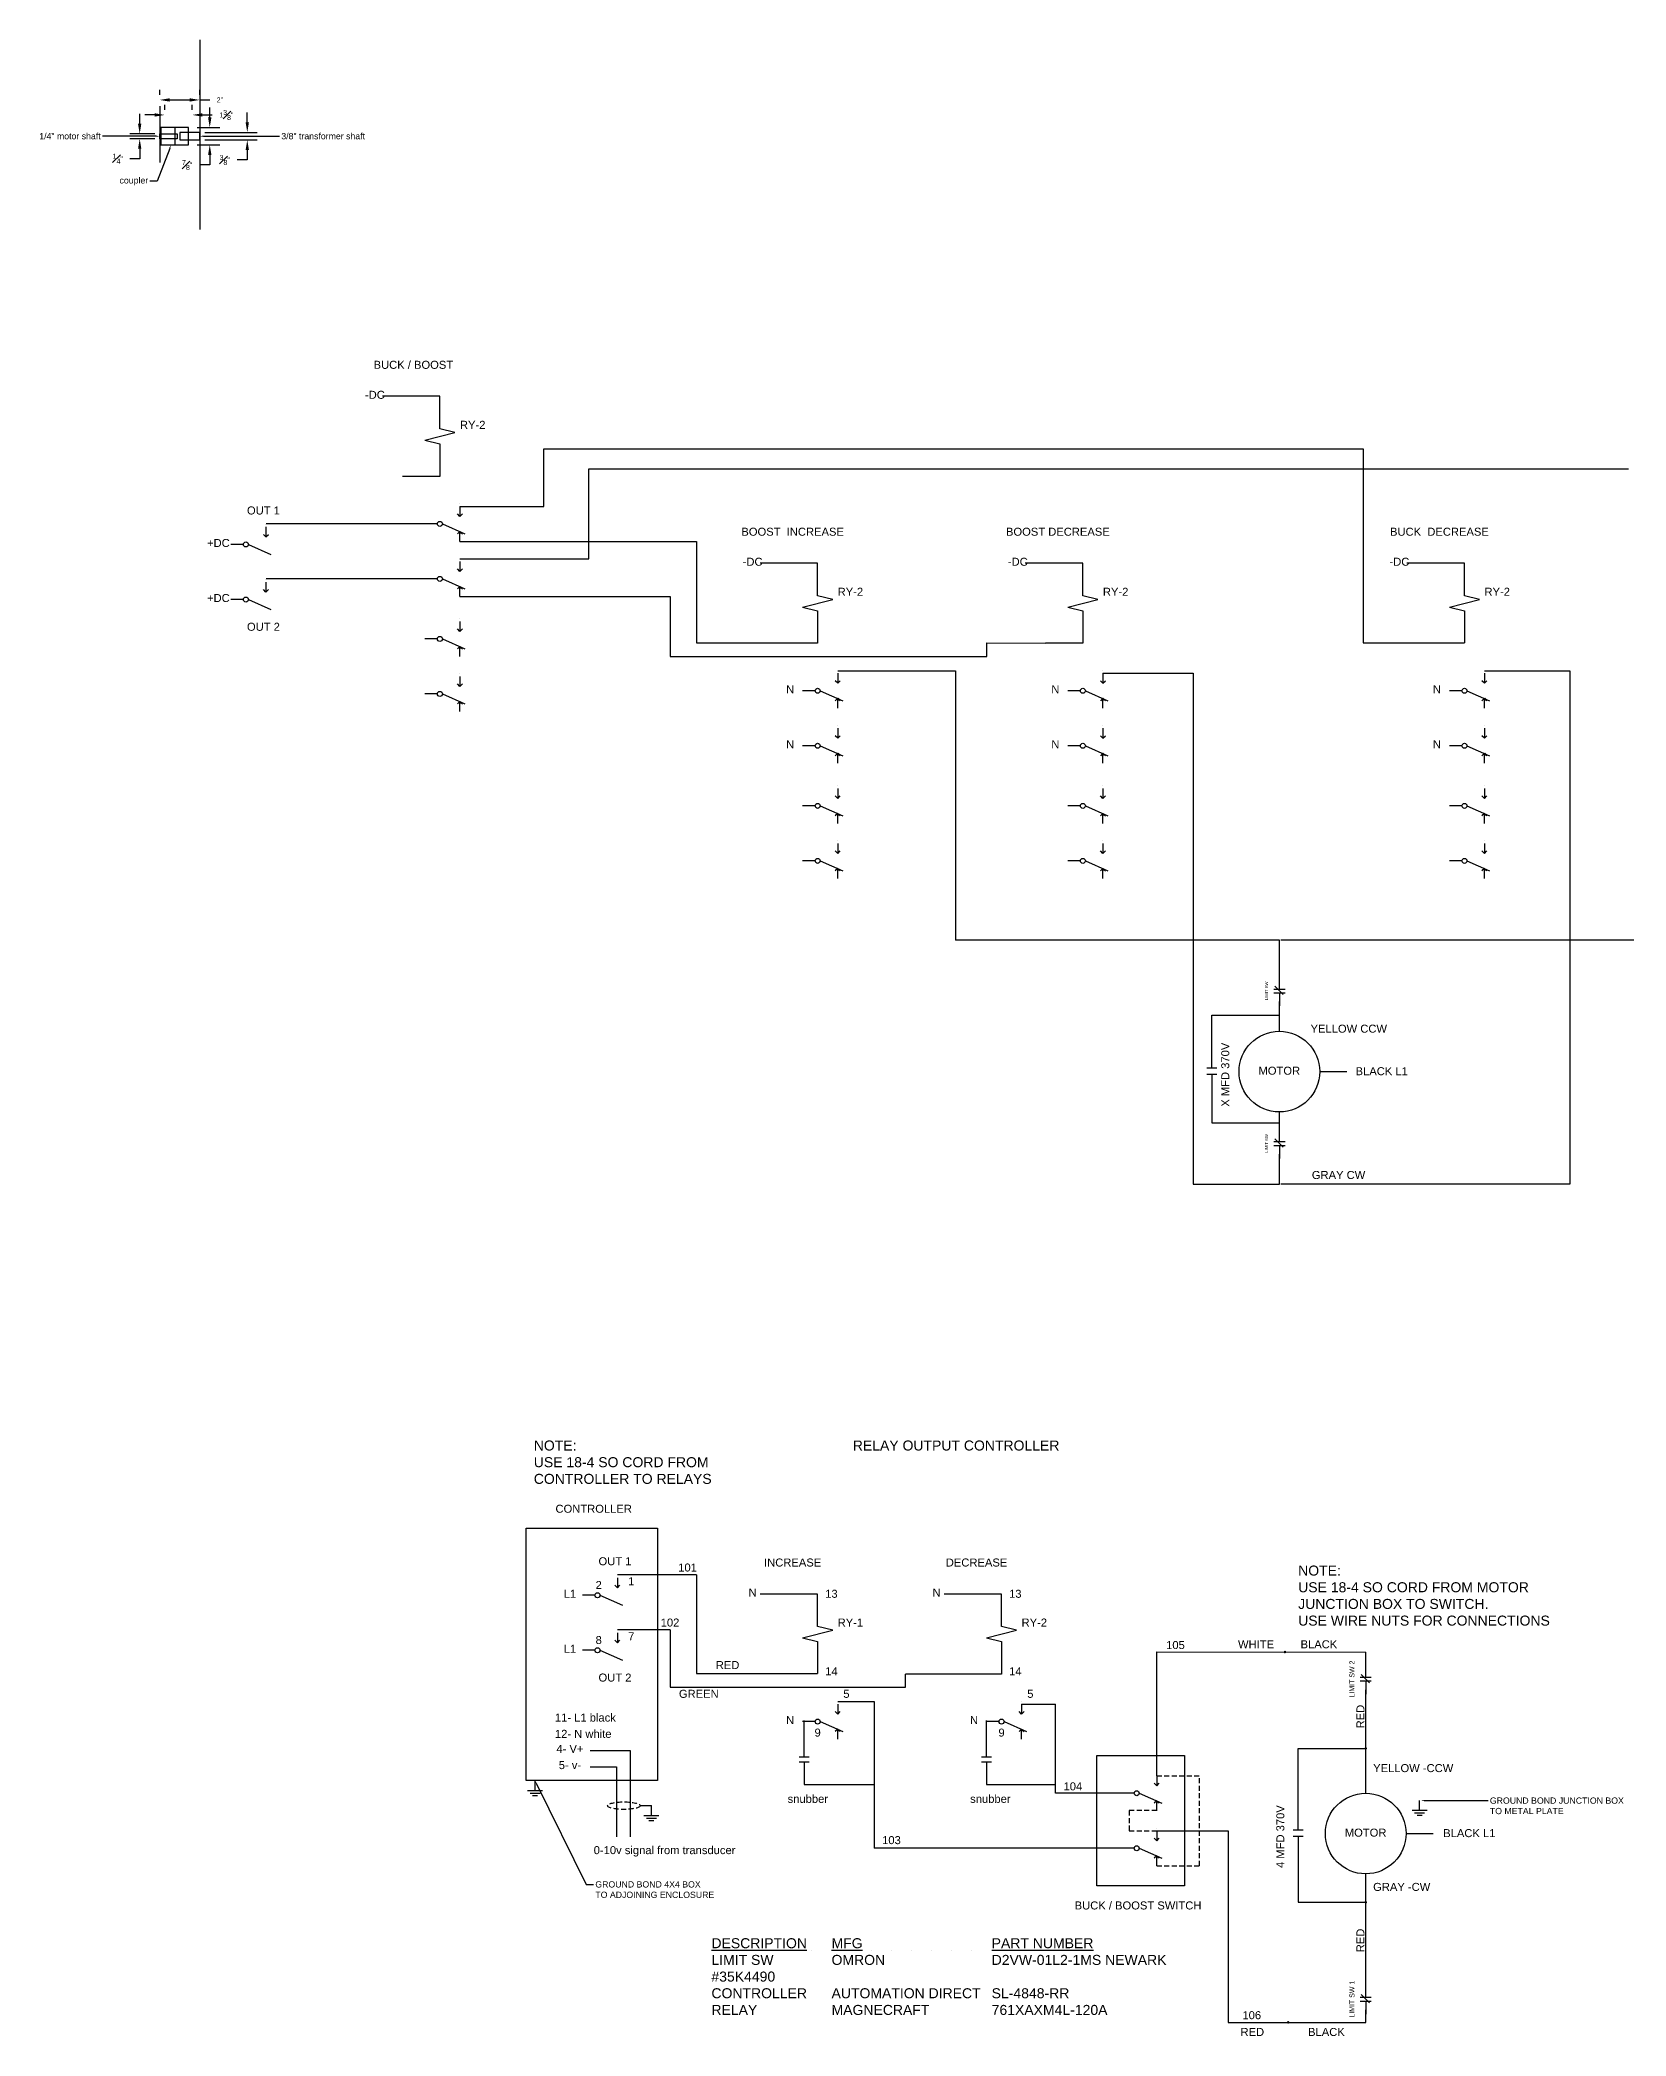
# Model space of a CAD drawing. Header units: inches. Extents: x -228 to 241, y -155 to 115.
# Drawn here: x 97 to 176.3, y -153.3 to -53.5 of the extents above; entities that cross this region are included whole.
import ezdxf
from ezdxf import colors
from ezdxf.entities.mleader import LeaderData, LeaderLine
from ezdxf.enums import TextEntityAlignment as Align
from ezdxf.math import Vec2, Vec3

# ---------------------------------------------------------------- set-up
doc = ezdxf.new("R2010")
doc.units = ezdxf.units.IN
doc.header["$MEASUREMENT"] = 0
doc.linetypes.add('HIDDEN', pattern=[0.375, 0.25, -0.125])
for name, color, linetype in [('-DC', 212, 'Continuous'), ('COMP', 3, 'Continuous'), ('DEVICES', 32, 'Continuous'), ('DIM', 1, 'Continuous'), ('ELECTRICAL DEVICES', 30, 'Continuous'), ('FIELD WIRE - N', 255, 'HIDDEN'), ('HID', 2, 'HIDDEN'), ('PANEL', 150, 'Continuous'), ('TEXT', 4, 'Continuous'), ('WIRE', 1, 'Continuous'), ('WIRES', 1, 'Continuous')]:
    doc.layers.add(name, color=color, linetype=linetype)
doc.styles.add('Notes', font='arial.ttf', dxfattribs={"height": 0.125})
doc.styles.get("Standard").update_dxf_attribs({"font": 'arial.ttf'})
doc.dimstyles.new('MEP', dxfattribs={"dimtxt": 0.125, "dimasz": 0.125, "dimexe": 0.125, "dimexo": 0.0625, "dimgap": 0.09, "dimtad": 0, "dimtih": 1, "dimtoh": 1, "dimdec": 5, "dimzin": 3, "dimdsep": 46, "dimlunit": 4, "dimtxsty": 'Standard', "dimcen": 0.125, "dimazin": 2, "dimtfac": 1, "dimtdec": 5, "dimtofl": 0, "dimtmove": 0, "dimatfit": 3, "dimfxl": 1, "dimfrac": 1, "dimtolj": 1, "dimtzin": 0, "dimarcsym": 0})

# ---------------------------------------------------------------- blocks, each defined once
blk = doc.blocks.new('COILRY')
for p, q in [((0, -0.375), (0, 0)), ((-0.25, -0.5625), (0.25, -0.4375)), ((-0.25, -0.5625), (0, -0.625)), ((0.25, -0.4375), (0, -0.375)), ((0, -0.625), (0, -1))]:
    blk.add_line(p, q)
blk = doc.blocks.new('NCC')
for p, q in [((-0.5625, 0), (-1, 0)), ((-0.625, -0.125), (-0.34375, 0.15625)), ((-0.5625, 0.1875), (-0.5625, -0.1875)), ((-0.4375, 0.1875), (-0.4375, -0.1875)), ((-0.4375, 0), (0, 0))]:
    blk.add_line(p, q)
for tag, p in [('DESCRIPTL1', (-0.5, 0.375)), ('DESCRIPTL2', (-0.5, 0.25)), ('LABEL', (-0.5, -0.5))]:
    blk.add_attdef(tag, text='', height=0.1).set_placement(p, align=Align.CENTER)
at = {"flags": 3}
blk.add_attdef('DEVNAME', text='', height=0.1, dxfattribs=at).set_placement((-0.5, 0.5), align=Align.CENTER)
blk = doc.blocks.new('*D92')
at = {"layer": 'Defpoints', "color": 0, "transparency": 16777216}
for p in [(103, -56.5), (105, -56.5), (105, -56.5)]:
    blk.add_point(p, dxfattribs=at)
at = {"layer": 'DIM', "color": 0, "lineweight": -2, "transparency": 16777216}
for p, q in [((103, -56.25), (103, -56)), ((103.5, -56.5), (104.5, -56.5)), ((105, -56.25), (105, -56)), ((105, -56.5), (105.5, -56.5))]:
    blk.add_line(p, q, dxfattribs=at)
at = {"layer": 'DIM', "color": 0, "transparency": 16777216}
for points in [[(103.5, -56.417), (103.5, -56.583), (103, -56.5)], [(104.5, -56.417), (104.5, -56.583), (105, -56.5)]]:
    blk.add_solid(points, dxfattribs=at)
at = {"layer": 'DIM', "color": 0, "transparency": 16777216, "insert": (106.006, -56.5), "char_height": 0.25, "attachment_point": 5}
blk.add_mtext('\\A1;2"', dxfattribs=at)
blk = doc.blocks.new('*D93')
at = {"layer": 'Defpoints', "color": 0, "transparency": 16777216}
for p in [(103.25, -57.25), (104.625, -57.25), (104.625, -57.25)]:
    blk.add_point(p, dxfattribs=at)
at = {"layer": 'DIM', "color": 0, "lineweight": -2, "transparency": 16777216}
for p, q in [((103.25, -57), (103.25, -56.75)), ((104.625, -57), (104.625, -56.75)), ((102.75, -57.25), (102.25, -57.25)), ((105.125, -57.25), (105.625, -57.25))]:
    blk.add_line(p, q, dxfattribs=at)
at = {"layer": 'DIM', "color": 0, "transparency": 16777216}
for points in [[(102.75, -57.167), (102.75, -57.333), (103.25, -57.25)], [(105.125, -57.167), (105.125, -57.333), (104.625, -57.25)]]:
    blk.add_solid(points, dxfattribs=at)
at = {"layer": 'DIM', "color": 0, "transparency": 16777216, "insert": (106.331, -57.25), "char_height": 0.25, "attachment_point": 5}
blk.add_mtext('\\A1;1{\\H1.000000x;\\S3#8;}"', dxfattribs=at)
blk = doc.blocks.new('*D94')
at = {"layer": 'Defpoints', "color": 0, "transparency": 16777216}
for p in [(104.625, -57.875), (104.625, -58.75), (105.5, -58.75)]:
    blk.add_point(p, dxfattribs=at)
at = {"layer": 'DIM', "color": 0, "lineweight": -2, "transparency": 16777216}
for p, q in [((105.5, -57.375), (105.5, -56.875)), ((104.875, -57.875), (106, -57.875)), ((104.875, -58.75), (106, -58.75)), ((105.5, -59.75), (105, -59.75)), ((105.5, -59.25), (105.5, -59.75))]:
    blk.add_line(p, q, dxfattribs=at)
at = {"layer": 'DIM', "color": 0, "transparency": 16777216}
for points in [[(105.417, -57.375), (105.583, -57.375), (105.5, -57.875)], [(105.417, -59.25), (105.583, -59.25), (105.5, -58.75)]]:
    blk.add_solid(points, dxfattribs=at)
at = {"layer": 'DIM', "color": 0, "transparency": 16777216, "insert": (104.373, -59.75), "char_height": 0.25, "attachment_point": 5}
blk.add_mtext('\\A1;{\\H1.000000x;\\S7#8;}"', dxfattribs=at)
blk = doc.blocks.new('*D95')
at = {"layer": 'Defpoints', "color": 0, "transparency": 16777216}
for p in [(105, -58.125), (105, -58.5), (107.375, -58.5)]:
    blk.add_point(p, dxfattribs=at)
at = {"layer": 'DIM', "color": 0, "lineweight": -2, "transparency": 16777216}
for p, q in [((107.375, -57.625), (107.375, -57.125)), ((105.25, -58.125), (107.875, -58.125)), ((105.25, -58.5), (107.875, -58.5)), ((107.375, -59.5), (106.875, -59.5)), ((107.375, -59), (107.375, -59.5))]:
    blk.add_line(p, q, dxfattribs=at)
at = {"layer": 'DIM', "color": 0, "transparency": 16777216}
for points in [[(107.292, -57.625), (107.458, -57.625), (107.375, -58.125)], [(107.292, -59), (107.458, -59), (107.375, -58.5)]]:
    blk.add_solid(points, dxfattribs=at)
at = {"layer": 'DIM', "color": 0, "transparency": 16777216, "insert": (106.247, -59.5), "char_height": 0.25, "attachment_point": 5}
blk.add_mtext('\\A1;{\\H1.000000x;\\S3#8;}"', dxfattribs=at)
blk = doc.blocks.new('*D96')
at = {"layer": 'Defpoints', "color": 0, "transparency": 16777216}
for p in [(102, -58.438), (103, -58.188), (103, -58.438)]:
    blk.add_point(p, dxfattribs=at)
at = {"layer": 'DIM', "color": 0, "lineweight": -2, "transparency": 16777216}
for p, q in [((102, -57.688), (102, -57.188)), ((102.75, -58.188), (101.5, -58.188)), ((102.75, -58.438), (101.5, -58.438)), ((102, -59.438), (101.5, -59.438)), ((102, -58.938), (102, -59.438))]:
    blk.add_line(p, q, dxfattribs=at)
at = {"layer": 'DIM', "color": 0, "transparency": 16777216}
for points in [[(101.917, -57.688), (102.083, -57.688), (102, -58.188)], [(101.917, -58.938), (102.083, -58.938), (102, -58.438)]]:
    blk.add_solid(points, dxfattribs=at)
at = {"layer": 'DIM', "color": 0, "transparency": 16777216, "insert": (100.904, -59.438), "char_height": 0.25, "attachment_point": 5}
blk.add_mtext('\\A1;{\\H1.000000x;\\S1#4;}"', dxfattribs=at)
blk = doc.blocks.new('GND')
for p, q in [((0, -0.5), (0, 0)), ((-0.375, -0.5), (0.375, -0.5)), ((-0.25, -0.625), (0.25, -0.625)), ((-0.125, -0.75), (0.125, -0.75))]:
    blk.add_line(p, q)

msp = doc.modelspace()

# ---------------------------------------------------------------- linework, layer by layer
at = {"layer": '-DC'}
for p, q in [((136.869127, -85.030185), (142.75, -85.030185)), ((142.75, -85.030185), (142.75, -98.5)), ((150.119127, -85.155185), (154.625, -85.155185)), ((154.625, -85.155185), (154.625, -110.6875)), ((169.181627, -85.030185), (173.4375, -85.030185)), ((173.4375, -85.030185), (173.4375, -110.6875)), ((136.869127, -136.548053), (138.6875, -136.548053)), ((138.6875, -136.548053), (138.6875, -143.878421)), ((146.056627, -136.673053), (147.75, -136.673053))]:
    msp.add_line(p, q, dxfattribs=at)
at = {"layer": 'COMP'}
for p, q in [((118, -76.6875), (118, -76.6875)), ((118, -76.8125), (118, -77.3125)), ((108.306627, -77.717685), (108.306627, -77.717685)), ((116.875, -77.6875), (116.25, -77.6875)), ((117.125, -77.6875), (118.25, -78.1875)), ((118, -77.3125), (117.875, -77.1875)), ((118, -77.3125), (118.125, -77.1875)), ((107.181627, -78.717685), (106.556627, -78.717685)), ((107.431627, -78.717685), (108.556627, -79.217685)), ((108.306627, -78.342685), (108.181627, -78.217685)), ((108.306627, -77.842685), (108.306627, -78.342685)), ((108.306627, -78.342685), (108.431627, -78.217685)), ((118, -78.0625), (117.875, -78.1875)), ((118, -78.5625), (118, -78.0625)), ((118, -78.0625), (118, -78.1875)), ((118, -78.0625), (118.125, -78.1875)), ((118, -79.4375), (118, -79.4375)), ((118, -79.5625), (118, -80.0625)), ((108.306627, -80.467685), (108.306627, -80.467685)), ((108.306627, -80.592685), (108.306627, -81.092685)), ((116.875, -80.4375), (116.25, -80.4375)), ((117.125, -80.4375), (118.25, -80.9375)), ((118, -80.0625), (117.875, -79.9375)), ((118, -80.0625), (118.125, -79.9375)), ((107.181627, -81.467685), (106.556627, -81.467685)), ((107.431627, -81.467685), (108.556627, -81.967685)), ((108.306627, -81.092685), (108.181627, -80.967685)), ((108.306627, -81.092685), (108.431627, -80.967685)), ((118, -80.8125), (117.875, -80.9375)), ((118, -80.8125), (118.125, -80.9375)), ((118, -80.8125), (118, -80.9375)), ((118, -81.3125), (118, -80.8125)), ((118, -82.4375), (118, -82.4375)), ((118, -82.5625), (118, -83.0625)), ((116.875, -83.4375), (116.25, -83.4375)), ((117.125, -83.4375), (118.25, -83.9375)), ((118, -83.0625), (117.875, -82.9375)), ((118, -83.0625), (118.125, -82.9375)), ((118, -83.8125), (117.875, -83.9375)), ((118, -83.8125), (118.125, -83.9375)), ((118, -83.8125), (118, -83.9375)), ((118, -84.3125), (118, -83.8125)), ((118, -85.8125), (117.875, -85.6875)), ((118, -85.1875), (118, -85.1875)), ((118, -85.3125), (118, -85.8125)), ((118, -85.8125), (118.125, -85.6875)), ((136.869127, -85.655185), (136.744127, -85.530185)), ((136.869127, -85.030185), (136.869127, -85.030185)), ((136.869127, -85.155185), (136.869127, -85.655185)), ((136.869127, -85.655185), (136.994127, -85.530185)), ((150.119127, -85.655185), (149.994127, -85.530185)), ((150.119127, -85.030185), (150.119127, -85.030185)), ((150.119127, -85.155185), (150.119127, -85.655185)), ((150.119127, -85.655185), (150.244127, -85.530185)), ((169.181627, -85.655185), (169.056627, -85.530185)), ((169.181627, -85.030185), (169.181627, -85.030185)), ((169.181627, -85.155185), (169.181627, -85.655185)), ((169.181627, -85.655185), (169.306627, -85.530185)), ((116.875, -86.1875), (116.25, -86.1875)), ((117.125, -86.1875), (118.25, -86.6875)), ((118, -86.5625), (117.875, -86.6875)), ((118, -87.0625), (118, -86.5625)), ((118, -86.5625), (118, -86.6875)), ((118, -86.5625), (118.125, -86.6875)), ((135.744127, -86.030185), (135.119127, -86.030185)), ((135.994127, -86.030185), (137.119127, -86.530185)), ((136.869127, -86.405185), (136.744127, -86.530185)), ((136.869127, -86.905185), (136.869127, -86.405185)), ((136.869127, -86.405185), (136.869127, -86.530185)), ((136.869127, -86.405185), (136.994127, -86.530185)), ((148.994127, -86.030185), (148.369127, -86.030185)), ((149.244127, -86.030185), (150.369127, -86.530185)), ((150.119127, -86.405185), (149.994127, -86.530185)), ((150.119127, -86.905185), (150.119127, -86.405185)), ((150.119127, -86.405185), (150.119127, -86.530185)), ((150.119127, -86.405185), (150.244127, -86.530185)), ((168.056627, -86.030185), (167.431627, -86.030185)), ((168.306627, -86.030185), (169.431627, -86.530185)), ((169.181627, -86.405185), (169.056627, -86.530185)), ((169.181627, -86.905185), (169.181627, -86.405185)), ((169.181627, -86.405185), (169.181627, -86.530185)), ((169.181627, -86.405185), (169.306627, -86.530185)), ((136.869127, -87.780185), (136.869127, -87.780185)), ((150.119127, -87.780185), (150.119127, -87.780185)), ((169.181627, -87.780185), (169.181627, -87.780185)), ((135.744127, -88.780185), (135.119127, -88.780185)), ((135.994127, -88.780185), (137.119127, -89.280185)), ((136.869127, -88.405185), (136.744127, -88.280185)), ((136.869127, -87.905185), (136.869127, -88.405185)), ((136.869127, -88.405185), (136.994127, -88.280185)), ((148.994127, -88.780185), (148.369127, -88.780185)), ((149.244127, -88.780185), (150.369127, -89.280185)), ((150.119127, -88.405185), (149.994127, -88.280185)), ((150.119127, -87.905185), (150.119127, -88.405185)), ((150.119127, -88.405185), (150.244127, -88.280185)), ((168.056627, -88.780185), (167.431627, -88.780185)), ((168.306627, -88.780185), (169.431627, -89.280185)), ((169.181627, -88.405185), (169.056627, -88.280185)), ((169.181627, -87.905185), (169.181627, -88.405185)), ((169.181627, -88.405185), (169.306627, -88.280185)), ((136.869127, -89.155185), (136.744127, -89.280185)), ((136.869127, -89.155185), (136.994127, -89.280185)), ((136.869127, -89.155185), (136.869127, -89.280185)), ((136.869127, -89.655185), (136.869127, -89.155185)), ((150.119127, -89.155185), (149.994127, -89.280185)), ((150.119127, -89.155185), (150.244127, -89.280185)), ((150.119127, -89.155185), (150.119127, -89.280185)), ((150.119127, -89.655185), (150.119127, -89.155185)), ((169.181627, -89.155185), (169.056627, -89.280185)), ((169.181627, -89.155185), (169.306627, -89.280185)), ((169.181627, -89.155185), (169.181627, -89.280185)), ((169.181627, -89.655185), (169.181627, -89.155185)), ((136.869127, -90.780185), (136.869127, -90.780185)), ((150.119127, -90.780185), (150.119127, -90.780185)), ((169.181627, -90.780185), (169.181627, -90.780185)), ((135.744127, -91.780185), (135.119127, -91.780185)), ((135.994127, -91.780185), (137.119127, -92.280185)), ((136.869127, -91.405185), (136.744127, -91.280185)), ((136.869127, -90.905185), (136.869127, -91.405185)), ((136.869127, -91.405185), (136.994127, -91.280185)), ((148.994127, -91.780185), (148.369127, -91.780185)), ((149.244127, -91.780185), (150.369127, -92.280185)), ((150.119127, -91.405185), (149.994127, -91.280185)), ((150.119127, -90.905185), (150.119127, -91.405185)), ((150.119127, -91.405185), (150.244127, -91.280185)), ((168.056627, -91.780185), (167.431627, -91.780185)), ((168.306627, -91.780185), (169.431627, -92.280185)), ((169.181627, -91.405185), (169.056627, -91.280185)), ((169.181627, -90.905185), (169.181627, -91.405185)), ((169.181627, -91.405185), (169.306627, -91.280185)), ((136.869127, -92.155185), (136.744127, -92.280185)), ((136.869127, -92.155185), (136.994127, -92.280185)), ((136.869127, -92.155185), (136.869127, -92.280185)), ((136.869127, -92.655185), (136.869127, -92.155185)), ((150.119127, -92.155185), (149.994127, -92.280185)), ((150.119127, -92.155185), (150.244127, -92.280185)), ((150.119127, -92.155185), (150.119127, -92.280185)), ((150.119127, -92.655185), (150.119127, -92.155185)), ((169.181627, -92.155185), (169.056627, -92.280185)), ((169.181627, -92.155185), (169.306627, -92.280185)), ((169.181627, -92.155185), (169.181627, -92.280185)), ((169.181627, -92.655185), (169.181627, -92.155185)), ((136.869127, -93.530185), (136.869127, -93.530185)), ((136.869127, -93.655185), (136.869127, -94.155185)), ((150.119127, -93.530185), (150.119127, -93.530185)), ((150.119127, -93.655185), (150.119127, -94.155185)), ((169.181627, -93.530185), (169.181627, -93.530185)), ((169.181627, -93.655185), (169.181627, -94.155185)), ((135.744127, -94.530185), (135.119127, -94.530185)), ((135.994127, -94.530185), (137.119127, -95.030185)), ((136.869127, -94.155185), (136.744127, -94.030185)), ((136.869127, -94.155185), (136.994127, -94.030185)), ((148.994127, -94.530185), (148.369127, -94.530185)), ((149.244127, -94.530185), (150.369127, -95.030185)), ((150.119127, -94.155185), (149.994127, -94.030185)), ((150.119127, -94.155185), (150.244127, -94.030185)), ((168.056627, -94.530185), (167.431627, -94.530185)), ((168.306627, -94.530185), (169.431627, -95.030185)), ((169.181627, -94.155185), (169.056627, -94.030185)), ((169.181627, -94.155185), (169.306627, -94.030185)), ((136.869127, -94.905185), (136.744127, -95.030185)), ((136.869127, -95.405185), (136.869127, -94.905185)), ((136.869127, -94.905185), (136.869127, -95.030185)), ((136.869127, -94.905185), (136.994127, -95.030185)), ((150.119127, -94.905185), (149.994127, -95.030185)), ((150.119127, -95.405185), (150.119127, -94.905185)), ((150.119127, -94.905185), (150.119127, -95.030185)), ((150.119127, -94.905185), (150.244127, -95.030185)), ((169.181627, -94.905185), (169.056627, -95.030185)), ((169.181627, -95.405185), (169.181627, -94.905185)), ((169.181627, -94.905185), (169.181627, -95.030185)), ((169.181627, -94.905185), (169.306627, -95.030185)), ((155.3125, -104.875), (155.8125, -104.875)), ((155.3125, -105.1875), (155.8125, -105.1875)), ((125.869127, -130.235553), (125.869127, -130.235553)), ((125.869127, -130.360553), (125.869127, -130.860553)), ((124.744127, -131.235553), (124.119127, -131.235553)), ((124.994127, -131.235553), (126.119127, -131.735553)), ((125.869127, -130.860553), (125.744127, -130.735553)), ((125.869127, -130.860553), (125.994127, -130.735553)), ((125.869127, -133.610553), (125.744127, -133.485553)), ((125.869127, -132.985553), (125.869127, -132.985553)), ((125.869127, -133.110553), (125.869127, -133.610553)), ((125.869127, -133.610553), (125.994127, -133.485553)), ((124.744127, -133.985553), (124.119127, -133.985553)), ((124.994127, -133.985553), (126.119127, -134.485553)), ((136.869127, -136.548053), (136.869127, -136.548053)), ((136.869127, -136.673053), (136.869127, -137.173053)), ((146.056627, -136.548053), (146.056627, -136.548053)), ((146.056627, -136.673053), (146.056627, -137.173053)), ((135.744127, -137.548053), (135.119127, -137.548053)), ((135.994127, -137.548053), (137.119127, -138.048053)), ((136.869127, -137.173053), (136.744127, -137.048053)), ((136.869127, -137.173053), (136.994127, -137.048053)), ((144.931627, -137.548053), (144.306627, -137.548053)), ((145.181627, -137.548053), (146.306627, -138.048053)), ((146.056627, -137.173053), (145.931627, -137.048053)), ((146.056627, -137.173053), (146.181627, -137.048053)), ((136.869127, -137.923053), (136.744127, -138.048053)), ((136.869127, -138.423053), (136.869127, -137.923053)), ((136.869127, -137.923053), (136.869127, -138.048053)), ((136.869127, -137.923053), (136.994127, -138.048053)), ((146.056627, -137.923053), (145.931627, -138.048053)), ((146.056627, -138.423053), (146.056627, -137.923053)), ((146.056627, -137.923053), (146.056627, -138.048053)), ((146.056627, -137.923053), (146.181627, -138.048053)), ((152.806627, -140.753421), (152.681627, -140.628421)), ((152.806627, -140.128421), (152.806627, -140.128421)), ((152.806627, -140.253421), (152.806627, -140.753421)), ((152.806627, -140.753421), (152.931627, -140.628421)), ((151.681627, -141.128421), (151.056627, -141.128421)), ((151.931627, -141.128421), (153.056627, -141.628421)), ((152.806627, -141.503421), (152.681627, -141.628421)), ((152.806627, -141.503421), (152.931627, -141.628421)), ((152.806627, -141.503421), (152.806627, -141.628421)), ((152.806627, -142.003421), (152.806627, -141.503421)), ((152.806627, -143.503421), (152.681627, -143.378421)), ((152.806627, -142.878421), (152.806627, -142.878421)), ((152.806627, -143.003421), (152.806627, -143.503421)), ((152.806627, -143.503421), (152.931627, -143.378421)), ((159.625, -142.955368), (160.125, -142.955368)), ((159.625, -143.267868), (160.125, -143.267868)), ((151.681627, -143.878421), (151.056627, -143.878421)), ((151.931627, -143.878421), (153.056627, -144.378421)), ((152.806627, -144.253421), (152.681627, -144.378421)), ((152.806627, -144.753421), (152.806627, -144.253421)), ((152.806627, -144.253421), (152.806627, -144.378421)), ((152.806627, -144.253421), (152.931627, -144.378421))]:
    msp.add_line(p, q, dxfattribs=at)
for centre in [(117, -77.6875), (107.306627, -78.717685), (117, -80.4375), (107.306627, -81.467685), (117, -83.4375), (117, -86.1875), (135.869127, -86.030185), (149.119127, -86.030185), (168.181627, -86.030185), (135.869127, -88.780185), (149.119127, -88.780185), (168.181627, -88.780185), (135.869127, -91.780185), (149.119127, -91.780185), (168.181627, -91.780185), (135.869127, -94.530185), (149.119127, -94.530185), (168.181627, -94.530185), (124.869127, -131.235553), (124.869127, -133.985553), (135.869127, -137.548053), (145.056627, -137.548053), (151.806627, -141.128421), (151.806627, -143.878421)]:
    msp.add_circle(centre, 0.125, dxfattribs=at)
at = {"layer": 'DEVICES'}
for p, q in [((135.1875, -139.3125), (135.1875, -137.5)), ((144.306627, -139.3125), (144.306627, -137.5)), ((134.9375, -139.3125), (135.4375, -139.3125)), ((134.9375, -139.5625), (135.4375, -139.5625)), ((135.1875, -139.5625), (135.1875, -140.6875)), ((144.056627, -139.3125), (144.556627, -139.3125)), ((144.056627, -139.5625), (144.556627, -139.5625)), ((144.306627, -139.5625), (144.306627, -140.6875)), ((135.1875, -140.6875), (138.6875, -140.6875)), ((144.306627, -140.6875), (147.75, -140.6875))]:
    msp.add_line(p, q, dxfattribs=at)
msp.add_lwpolyline([(149.8125, -139.25), (154.1875, -139.25), (154.1875, -145.75), (149.8125, -145.75)], close=True, dxfattribs=at)
at = {"layer": 'ELECTRICAL DEVICES', "ltscale": 0.1, "const_width": 0.0625}
for points in [[(159.184564, -134.071434, 1), (159.247064, -134.071434, 1)], [(163.21875, -138.892868, 1), (163.28125, -138.892868, 1)], [(163.21875, -146.580368, 1), (163.28125, -146.580368, 1)], [(159.34375, -152.580368, 1), (159.40625, -152.580368, 1)]]:
    msp.add_lwpolyline(points, format="xyb", close=True, dxfattribs=at)
at = {"layer": 'ELECTRICAL DEVICES'}
for centre in [(158.9375, -105.0625), (163.25, -143.142868)]:
    msp.add_circle(centre, 2.015564, dxfattribs=at)
at = {"layer": 'FIELD WIRE - N'}
for p, q in [((152.806627, -140.253421), (154.9375, -140.253421)), ((154.9375, -144.753421), (154.9375, -140.253421)), ((152.8125, -142), (151.4375, -142)), ((151.4375, -142), (151.4375, -143)), ((151.4375, -143), (152.8125, -143)), ((152.806627, -144.753421), (154.9375, -144.753421))]:
    msp.add_line(p, q, dxfattribs=at)
at = {"layer": 'HID'}
msp.add_ellipse((126.1875, -141.75), major_axis=(0.8125, 0), ratio=0.230769231, dxfattribs=at)
at = {"layer": 'PANEL'}
msp.add_lwpolyline([(121.3125, -127.875), (127.875, -127.875), (127.875, -140.5), (121.3125, -140.5)], close=True, dxfattribs=at)
at = {"layer": 'WIRE'}
for p, q in [((105, -53.5), (105, -62.96875)), ((103, -56.8125), (103, -59.625)), ((103.75, -57.875), (103.75, -58.75)), ((122.1875, -76.8125), (122.1875, -73.9375)), ((122.1875, -73.9375), (163.125, -73.9375)), ((163.125, -73.9375), (163.125, -83.625)), ((124.4375, -79.4375), (124.4375, -74.9375)), ((124.4375, -74.9375), (176.375, -74.9375)), ((118, -76.8125), (122.1875, -76.8125)), ((116.25, -77.6875), (108.3125, -77.6875)), ((118, -78.5625), (129.8125, -78.5625)), ((129.8125, -78.5625), (129.8125, -83.625)), ((118, -79.4375), (124.4375, -79.4375)), ((116.25, -80.4375), (108.3125, -80.4375)), ((118, -81.3125), (128.5, -81.3125)), ((128.5, -81.3125), (128.5, -84.3125)), ((129.8125, -83.625), (134.0625, -83.625)), ((144.3125, -84.3125), (144.3125, -83.625)), ((144.3125, -83.625), (147.244127, -83.655185)), ((163.125, -83.625), (168.181627, -83.625)), ((128.5, -84.3125), (144.3125, -84.3125)), ((158.9375, -98.5), (142.75, -98.5)), ((158.9375, -100.297545), (158.9375, -98.5)), ((172.0625, -98.5), (159, -98.5)), ((188.3125, -98.5), (172, -98.5)), ((158.9375, -103.0625), (158.9375, -101.5625)), ((155.5625, -104.875), (155.5625, -102.25)), ((155.5625, -102.25), (158.9375, -102.25)), ((155.5625, -105.1875), (155.5625, -107.625)), ((160.9375, -105.0625), (162.3125, -105.0625)), ((155.5625, -107.625), (158.9375, -107.625)), ((158.9375, -107.922545), (158.9375, -107.078064)), ((158.9375, -110.6875), (158.9375, -109.1875)), ((154.625, -110.6875), (158.9375, -110.6875)), ((173.4375, -110.6875), (159, -110.6875)), ((129.8125, -130.205368), (125.875, -130.205368)), ((129.8125, -130.205368), (129.8125, -135.142868)), ((128.5, -132.955368), (125.875, -132.955368)), ((128.5, -132.955368), (128.5, -135.830368)), ((152.806627, -140.253421), (152.806627, -134.0625)), ((152.806627, -134.0625), (163.25, -134.080368)), ((163.25, -134.690413), (163.25, -134.080368)), ((129.8125, -135.142868), (135.869127, -135.142868)), ((140.25, -135.830368), (140.25, -135.173053)), ((128.5, -135.830368), (140.25, -135.830368)), ((147.75, -141.128421), (147.75, -136.673053)), ((163.25, -141.142868), (163.25, -135.955368)), ((124.5, -139), (126.5, -139)), ((126.5, -139), (126.5, -143.3125)), ((159.875, -142.955368), (159.875, -138.892868)), ((159.875, -138.892868), (163.25, -138.892868)), ((124.5, -139.8125), (125.8125, -139.8125)), ((125.8125, -139.8125), (125.8125, -143.3125)), ((151.056627, -141.128421), (147.75, -141.128421)), ((127, -141.75), (127.5625, -141.75)), ((152.806627, -143.003421), (156.375, -143.003421)), ((156.375, -143.003421), (156.375, -152.580368)), ((159.875, -143.267868), (159.875, -146.580368)), ((165.25, -143.142868), (166.625, -143.142868)), ((151.056627, -143.878421), (138.6875, -143.878421)), ((163.25, -150.690413), (163.25, -145.158432)), ((159.875, -146.580368), (163.25, -146.580368)), ((156.375, -152.580368), (163.25, -152.580368)), ((163.25, -152.580368), (163.25, -151.955368))]:
    msp.add_line(p, q, dxfattribs=at)
for points in [[(103, -58.1875), (103.875, -58.1875), (103.875, -58.4375), (103, -58.4375)], [(104.4375, -57.875), (103.0625, -57.875), (103.0625, -58.75), (104.4375, -58.75)], [(105, -58.125), (104, -58.125), (104, -58.5), (105, -58.5)]]:
    msp.add_lwpolyline(points, close=True, dxfattribs=at)
at = {"layer": 'WIRES'}
for p, q in [((115.125, -71.3125), (114.125, -71.3125)), ((117, -71.3125), (115.125, -71.3125)), ((117, -71.8125), (117, -71.3125)), ((117, -74.8125), (117, -75.3125)), ((117, -75.3125), (115.125, -75.3125)), ((133.994127, -79.655185), (132.994127, -79.655185)), ((135.869127, -79.655185), (133.994127, -79.655185)), ((135.869127, -80.155185), (135.869127, -79.655185)), ((147.244127, -79.655185), (146.244127, -79.655185)), ((149.119127, -79.655185), (147.244127, -79.655185)), ((149.119127, -80.155185), (149.119127, -79.655185)), ((166.306627, -79.655185), (165.306627, -79.655185)), ((168.181627, -79.655185), (166.306627, -79.655185)), ((168.181627, -80.155185), (168.181627, -79.655185)), ((135.869127, -83.655185), (133.994127, -83.655185)), ((135.869127, -83.155185), (135.869127, -83.655185)), ((149.119127, -83.655185), (147.244127, -83.655185)), ((149.119127, -83.155185), (149.119127, -83.655185)), ((168.181627, -83.155185), (168.181627, -83.625)), ((133.994127, -131.173053), (132.994127, -131.173053)), ((135.869127, -131.173053), (133.994127, -131.173053)), ((135.869127, -131.673053), (135.869127, -131.173053)), ((143.181627, -131.173053), (142.181627, -131.173053)), ((145.056627, -131.173053), (143.181627, -131.173053)), ((145.056627, -131.673053), (145.056627, -131.173053)), ((135.869127, -134.673053), (135.869127, -135.142868)), ((145.056627, -134.673053), (145.056627, -135.173053)), ((145.056627, -135.173053), (140.25, -135.173053))]:
    msp.add_line(p, q, dxfattribs=at)

# ---------------------------------------------------------------- block references
at = {"layer": 'COMP', "xscale": 3, "yscale": 3, "zscale": 3}
for p in [(117, -71.8125), (135.869127, -80.155185), (149.119127, -80.155185), (168.181627, -80.155185), (135.869127, -131.673053), (145.056627, -131.673053)]:
    msp.add_blockref('COILRY', p, dxfattribs=at)
at = {"layer": 'COMP', "xscale": 1.5, "yscale": 1.5, "zscale": 1.5, "rotation": 90}
for p in [(158.93541, -100.279013), (158.93541, -107.904013)]:
    msp.add_blockref('NCC', p, dxfattribs=at).add_auto_attribs({'DESCRIPTL1': 'LIMIT SW'})
at = {"layer": 'COMP'}
ref = msp.add_blockref('NCC', (163.24791, -134.671881), dxfattribs=dict(at, xscale=1.5, yscale=1.5, zscale=1.5, rotation=90))
ref.add_attrib('DESCRIPTL1', 'LIMIT SW 2', dxfattribs={"layer": '0', "height": 0.25, "rotation": 90}).set_placement((162.68541, -135.421881), align=Align.CENTER)
ref = msp.add_blockref('NCC', (163.24791, -150.671881), dxfattribs=dict(at, xscale=1.5, yscale=1.5, zscale=1.5, rotation=90))
ref.add_attrib('DESCRIPTL1', 'LIMIT SW 1', dxfattribs={"layer": '0', "height": 0.25, "rotation": 90}).set_placement((162.68541, -151.421881), align=Align.CENTER)
at = {"layer": 'WIRE'}
for p in [(121.75, -140.5), (127.5625, -141.75)]:
    msp.add_blockref('GND', p, dxfattribs=at)
at = {"layer": 'WIRE', "xscale": -1}
msp.add_blockref('GND', (165.9375, -141.5), dxfattribs=at)

# ---------------------------------------------------------------- texts
at = {"layer": 'TEXT'}
for s, p in [('BUCK / BOOST ', (115.75, -69.9375)), ('-DC', (113.75, -71.4375)), ('OUT 1', (108.181627, -77.217685)), ('+DC', (105.931627, -78.842685)), ('BOOST  INCREASE', (134.619127, -78.280185)), ('BOOST DECREASE', (147.869127, -78.280185)), ('BUCK  DECREASE', (166.931627, -78.280185)), ('-DC', (132.619127, -79.780185)), ('-DC', (145.869127, -79.780185)), ('-DC', (164.931627, -79.780185)), ('+DC', (105.931627, -81.592685)), ('OUT 2', (108.181627, -83.030185)), ('N', (134.494127, -86.155185)), ('N', (147.744127, -86.155185)), ('N', (166.806627, -86.155185)), ('N', (134.494127, -88.905185)), ('N', (147.744127, -88.905185)), ('N', (166.806627, -88.905185)), ('MOTOR', (158.931627, -105.217685)), ('CONTROLLER', (124.681627, -127.110553)), ('OUT 1', (125.744127, -129.735553)), ('101', (129.369127, -130.048053)), ('INCREASE', (134.619127, -129.798053)), ('DECREASE', (143.806627, -129.798053)), ('2', (124.931627, -130.923053)), ('1', (126.556627, -130.735553)), ('L1', (123.494127, -131.360553)), ('N', (132.619127, -131.298053)), ('13', (136.556627, -131.360553)), ('N', (141.806627, -131.298053)), ('13', (145.744127, -131.360553)), ('102', (128.494127, -132.798053)), ('8', (124.931627, -133.673053)), ('7', (126.556627, -133.485553)), ('105', (153.744127, -133.923053)), ('L1', (123.494127, -134.110553)), ('RED', (131.369127, -134.923053)), ('OUT 2', (125.744127, -135.548053)), ('14', (136.556627, -135.235553)), ('14', (145.744127, -135.235553)), ('GREEN', (129.931627, -136.360553)), ('5', (137.306627, -136.360553)), ('5', (146.494127, -136.360553)), ('N', (134.494127, -137.673053)), ('N', (143.681627, -137.673053)), ('9', (135.869127, -138.298053)), ('9', (145.056627, -138.298053)), ('4- V+', (123.494127, -139.110553)), ('5- v-', (123.494127, -139.923053)), ('104', (148.619127, -140.985553)), ('103', (139.556627, -143.673053)), ('MOTOR', (163.244127, -143.298053)), ('BUCK / BOOST SWITCH', (151.875, -146.9375)), ('106', (157.556627, -152.423053))]:
    msp.add_text(s, height=0.4, dxfattribs=at).set_placement(p, align=Align.CENTER)
for s, p in [('RY-2', (118, -72.9375)), ('RY-2', (136.869127, -81.280185)), ('RY-2', (150.119127, -81.280185)), ('RY-2', (169.181627, -81.280185)), ('RY-1', (136.869127, -132.798053)), ('RY-2', (146.056627, -132.798053)), ('11- L1 black', (122.744127, -137.548053)), ('12- N white', (122.744127, -138.360553)), ('snubber', (134.369127, -141.610553)), ('snubber', (143.488255, -141.610553)), ('0-10v signal from transducer', (124.681627, -144.173053))]:
    msp.add_text(s, height=0.4, dxfattribs=at).set_placement(p)
for s, p in [('YELLOW CCW', (160.494127, -102.717685)), ('BLACK L1', (162.744127, -104.842685)), ('GRAY CW', (160.556627, -110.030185)), ('WHITE', (156.869127, -133.485553)), ('BLACK', (159.994127, -133.485553)), ('YELLOW -CCW', (163.619127, -139.673053)), ('BLACK L1', (167.119127, -142.923053)), ('GRAY -CW', (163.619127, -145.610553)), ('RED', (156.994127, -152.860553)), ('BLACK', (160.369127, -152.860553))]:
    msp.add_text(s, height=0.4, dxfattribs=at).set_placement(p, align=Align.TOP_LEFT)
for s, p in [('X MFD 370V', (156.431627, -105.217685)), ('RED', (163.181627, -137.298053)), ('4 MFD 370V', (159.181627, -143.298053)), ('RED', (163.181627, -148.485553))]:
    msp.add_text(s, height=0.4, rotation=90, dxfattribs=at).set_placement(p, align=Align.CENTER)
at = {"layer": 'TEXT', "char_height": 0.25, "attachment_point": 1, "style": 'Notes'}
for s, width, insert in [('{\\H2x;NOTE:\\PUSE 18-4 SO CORD FROM \\PCONTROLLER TO RELAYS }', 13.70612506, (121.6875, -123.5)), ('{\\H2x;RELAY OUTPUT CONTROLLER}', 13.70612506, (137.625, -123.5)), ('{\\H2x;NOTE:\\PUSE 18-4 SO CORD FROM MOTOR JUNCTION BOX TO SWITCH.\\PUSE WIRE NUTS FOR CONNECTIONS}', 13.70612506, (159.875, -129.75)), ('{\\H2x;\\LDESCRIPTION^I^IMFG^I^I^I^I^I^I^IPART NUMBER\\P\\lLIMIT SW ^I^I^IOMRON^I^I^I^I^I^ID2VW-01L2-1MS NEWARK #35K4490\\PCONTROLLER^I^IAUTOMATION DIRECT^ISL-4848-RR\\PRELAY^I^I^I^IMAGNECRAFT^I^I^I^I761XAXM4L-120A\\P}^I^I', 21.66013428, (130.5625, -148.375))]:
    msp.add_mtext_dynamic_manual_height_columns(s, width=width, gutter_width=0.625, heights=[0], dxfattribs=dict(at, insert=insert))

# ---------------------------------------------------------------- dimensions: what is measured, and where the dimension line sits
at = {"layer": 'DIM'}
for base, p1, p2, picture, middle in [((104.625, -57.25), (103.25, -57.25), (104.625, -57.25), '*D93', (106.331152, -57.25)), ((105, -56.5), (103, -56.5), (105, -56.5), '*D92', (106.005805, -56.5))]:
    dim = msp.add_linear_dim(base=base, p1=p1, p2=p2, dimstyle='MEP', override={"dimscale": 4, "dimtxt": 0.0625}, dxfattribs=at)
    dim.commit()
    dim.dimension.update_dxf_attribs({"geometry": picture, "text_midpoint": middle})
for base, p1, p2, picture, middle in [((102, -58.4375), (103, -58.1875), (103, -58.4375), '*D96', (100.903671, -59.4375)), ((105.5, -58.75), (104.625, -57.875), (104.625, -58.75), '*D94', (104.37289, -59.75)), ((107.375, -58.5), (105, -58.125), (105, -58.5), '*D95', (106.246952, -59.5))]:
    dim = msp.add_linear_dim(base=base, p1=p1, p2=p2, angle=90, dimstyle='MEP', override={"dimscale": 4, "dimtxt": 0.0625}, dxfattribs=at)
    dim.commit()
    dim.dimension.update_dxf_attribs({"geometry": picture, "text_midpoint": middle})

# ---------------------------------------------------------------- leaders
ml = msp.add_multileader_mtext('Standard', dxfattribs=at)
ml.set_content('1/4" motor shaft', color=256)
ml.set_leader_properties()
ml.build(insert=Vec2(0, 0))
ml.multileader.update_dxf_attribs({"dogleg_length": 0.36, "arrow_head_size": 0.18})
ctx = ml.context
ctx.base_point, ctx.char_height, ctx.arrow_head_size, ctx.landing_gap_size, ctx.plane_origin = Vec3(96.943927, -58.3125), 0.3125, 0.18, 0.09, Vec3(103, -58.3125)
ctx.text_align_type = 2
notes = []
notes.append((ctx, [(0, (1, 1, 0), (100.5, -58.3125), (-1, 0), 0.36, [(0, [(103, -58.3125)], 0, [])])]))
ctx.mtext.insert, ctx.mtext.alignment, ctx.mtext.flow_direction = Vec3(100.05, -58.153585), 3, 5
ml = msp.add_multileader_mtext('Standard', dxfattribs=at)
ml.set_content('coupler', color=256)
ml.set_leader_properties()
ml.build(insert=Vec2(0, 0))
ml.multileader.update_dxf_attribs({"dogleg_length": 0.36, "arrow_head_size": 0.18})
ctx = ml.context
ctx.base_point, ctx.char_height, ctx.arrow_head_size, ctx.landing_gap_size, ctx.plane_origin = Vec3(100.914255, -60.5625), 0.3125, 0.18, 0.09, Vec3(103.5625, -58.75)
ctx.text_align_type = 2
notes.append((ctx, [(0, (1, 1, 0), (102.875, -60.5625), (-1, 0), 0.36, [(0, [(103.5625, -58.75)], 0, [])])]))
ctx.mtext.insert, ctx.mtext.alignment, ctx.mtext.flow_direction = Vec3(102.425, -60.362871), 3, 5
ml = msp.add_multileader_mtext('Standard', dxfattribs=at)
ml.set_content('3/8" transformer shaft', color=256)
ml.set_leader_properties()
ml.build(insert=Vec2(0, 0))
ml.multileader.update_dxf_attribs({"dogleg_length": 0.36, "arrow_head_size": 0.18})
ctx = ml.context
ctx.base_point, ctx.char_height, ctx.arrow_head_size, ctx.landing_gap_size, ctx.plane_origin = Vec3(108.985, -58.3125), 0.3125, 0.18, 0.09, Vec3(105, -58.3125)
notes.append((ctx, [(0, (1, 1, 0), (108.625, -58.3125), (1, 0), 0.36, [(0, [(105, -58.3125)], 0, [])])]))
ctx.mtext.insert, ctx.mtext.flow_direction = Vec3(109.075, -58.153479), 5
at = {"layer": 'TEXT'}
ml = msp.add_multileader_mtext('Standard', dxfattribs=at)
ml.set_content('{\\C256;GROUND BOND 4X4 BOX\\PTO ADJOINING ENCLOSURE}', color=256)
ml.set_leader_properties()
ml.build(insert=Vec2(0, 0))
ml.multileader.update_dxf_attribs({"dogleg_length": 0.36, "arrow_head_size": 0.18})
ctx = ml.context
ctx.base_point, ctx.char_height, ctx.arrow_head_size, ctx.landing_gap_size, ctx.plane_origin = Vec3(124.6725, -145.6875), 0.3125, 0.18, 0.09, Vec3(121.75, -140.5)
notes.append((ctx, [(0, (1, 1, 0), (124.3125, -145.6875), (1, 0), 0.36, [(0, [(121.75, -140.5)], 0, [])])]))
ctx.mtext.insert, ctx.mtext.flow_direction = Vec3(124.7625, -145.528585), 5
ml = msp.add_multileader_mtext('Standard', dxfattribs=at)
ml.set_content('GROUND BOND JUNCTION BOX\\PTO METAL PLATE', color=256)
ml.set_leader_properties()
ml.build(insert=Vec2(0, 0))
ml.multileader.update_dxf_attribs({"dogleg_length": 0.36, "arrow_head_size": 0.18})
ctx = ml.context
ctx.base_point, ctx.char_height, ctx.arrow_head_size, ctx.landing_gap_size, ctx.plane_origin = Vec3(169.36, -141.5), 0.3125, 0.18, 0.09, Vec3(166, -141.5)
notes.append((ctx, [(0, (1, 1, 0), (169, -141.5), (1, 0), 0.36, [(0, [(166, -141.5)], 0, [])])]))
ctx.mtext.insert, ctx.mtext.flow_direction = Vec3(169.45, -141.341085), 5
for ctx, leaders in notes:
    for number, flags, end, landing, length, lines in leaders:
        leader = LeaderData()
        leader.index, (leader.has_last_leader_line, leader.has_dogleg_vector, leader.attachment_direction) = number, flags
        leader.last_leader_point, leader.dogleg_vector, leader.dogleg_length = Vec3(end), Vec3(landing), length
        for number, points, colour, breaks in lines:
            line = LeaderLine()
            line.index, line.vertices, line.color, line.breaks = number, Vec3.list(points), colors.encode_raw_color(colour), breaks
            leader.lines.append(line)
        ctx.leaders.append(leader)

doc.saveas('drawing.dxf')
